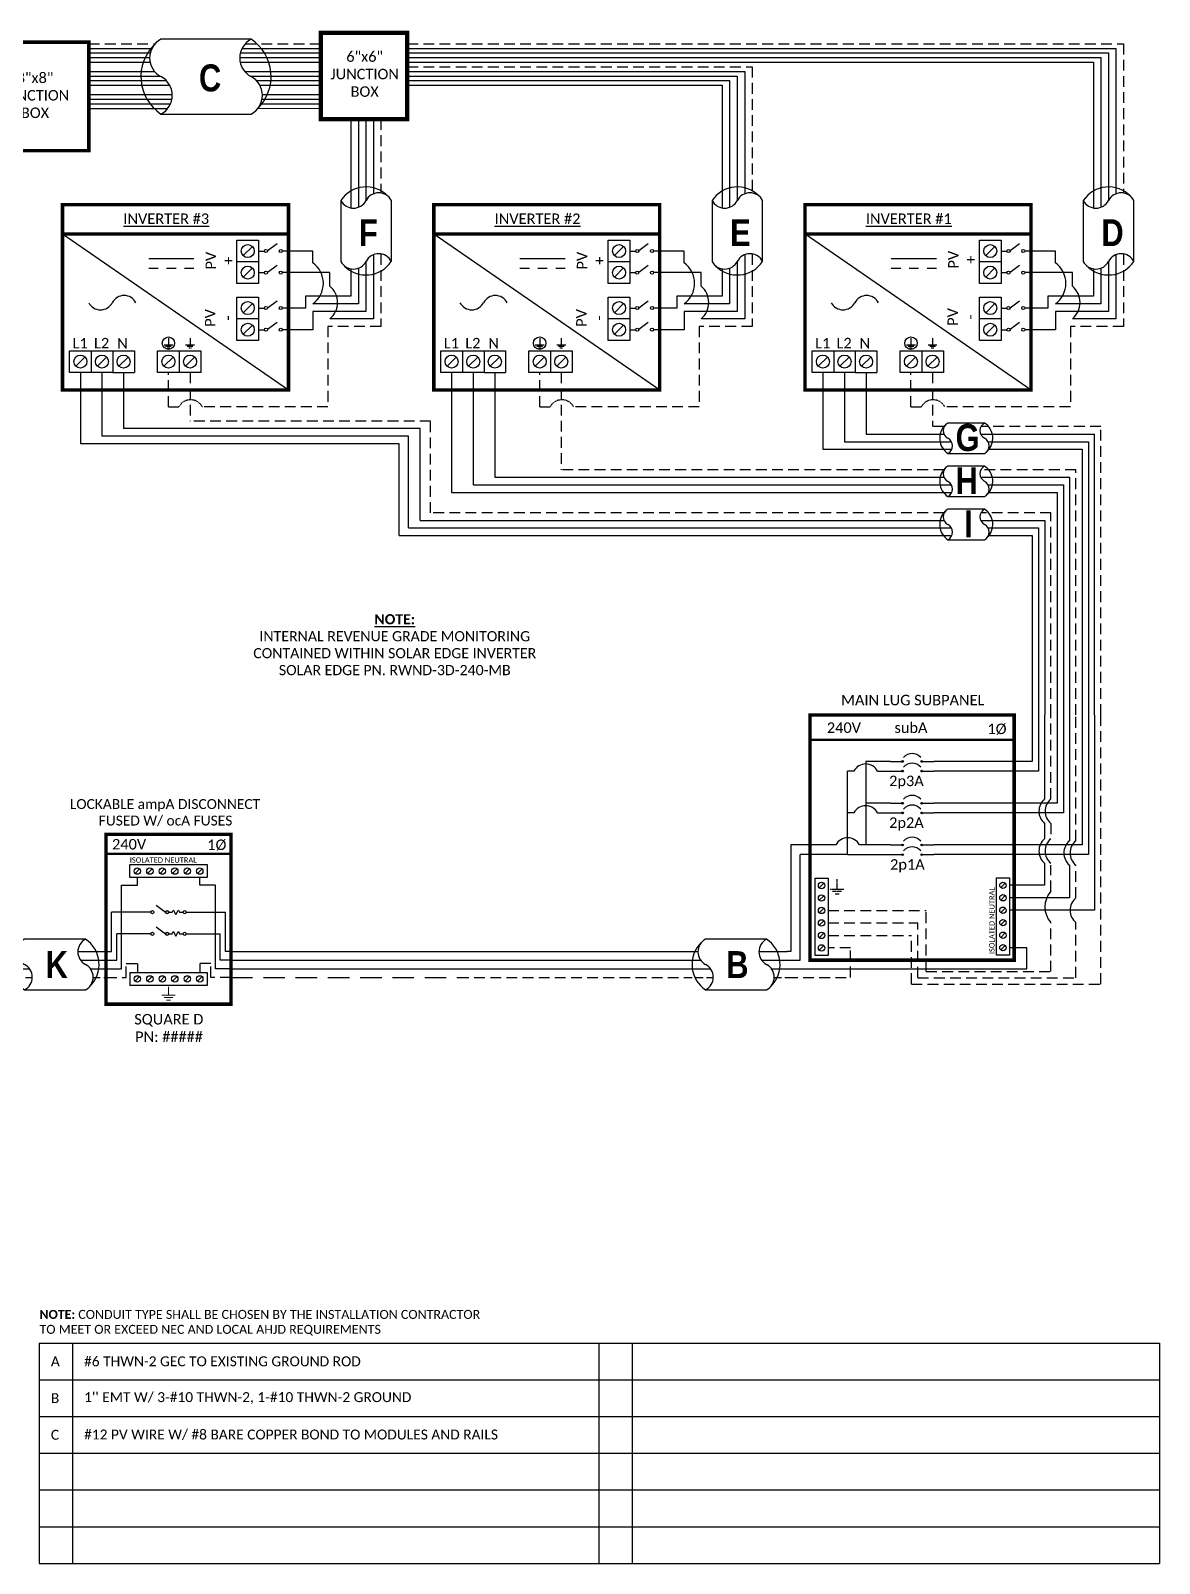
# Model space of a CAD drawing. Header units: feet. Extents: x 8170 to 8800, y 16029 to 16588.
# Drawn here: x 8406 to 8800, y 16029 to 16563 of the extents above; entities that cross this region are included whole.
import ezdxf

# ---------------------------------------------------------------- set-up
doc = ezdxf.new("R2010")
doc.units = ezdxf.units.FT
doc.header["$MEASUREMENT"] = 0
doc.linetypes.add('DASHED', pattern=[0.75, 0.5, -0.25])
doc.linetypes.add('HIDDEN', pattern=[0.375, 0.25, -0.125])
for name, color, linetype in [('ONE LINE BLOCKS', 7, 'Continuous'), ('TABLES', 7, 'Continuous'), ('TEXT', 7, 'Continuous'), ('Z - TITLEBLOCK TXT', 7, 'Continuous')]:
    doc.layers.add(name, color=color, linetype=linetype)
doc.styles.add('ONE LINE TXT', font='techb___.ttf')
doc.styles.get("Standard").update_dxf_attribs({"font": 'calibri.ttf'})

# ---------------------------------------------------------------- blocks, each defined once
blk = doc.blocks.new('3inverterSub')
at = {"layer": 'ONE LINE BLOCKS', "linetype": 'Continuous'}
h = blk.add_hatch(color=1, dxfattribs=at)
h.dxf.hatch_style = 1
edge = h.paths.add_edge_path()
edge.add_arc((40.28, 75.29), 0.291, 0, 360)
h = blk.add_hatch(color=1, dxfattribs=at)
h.dxf.hatch_style = 1
edge = h.paths.add_edge_path()
edge.add_arc((46.96, 75.29), 0.291, 0, 360)
h = blk.add_hatch(color=1, dxfattribs=at)
h.dxf.hatch_style = 1
edge = h.paths.add_edge_path()
edge.add_arc((40.28, 71.91), 0.291, 0, 360)
h = blk.add_hatch(color=1, dxfattribs=at)
h.dxf.hatch_style = 1
edge = h.paths.add_edge_path()
edge.add_arc((46.96, 71.91), 0.291, 0, 360)
h = blk.add_hatch(color=1, dxfattribs=at)
h.dxf.hatch_style = 1
edge = h.paths.add_edge_path()
edge.add_arc((40.28, 60.73), 0.291, 0, 360)
h = blk.add_hatch(color=1, dxfattribs=at)
h.dxf.hatch_style = 1
edge = h.paths.add_edge_path()
edge.add_arc((46.96, 60.73), 0.291, 0, 360)
h = blk.add_hatch(color=1, dxfattribs=at)
h.dxf.hatch_style = 1
edge = h.paths.add_edge_path()
edge.add_arc((40.28, 57.35), 0.291, 0, 360)
h = blk.add_hatch(color=1, dxfattribs=at)
h.dxf.hatch_style = 1
edge = h.paths.add_edge_path()
edge.add_arc((46.96, 57.35), 0.291, 0, 360)
h = blk.add_hatch(color=1, dxfattribs=at)
h.dxf.hatch_style = 1
edge = h.paths.add_edge_path()
edge.add_arc((40.28, 46.17), 0.291, 0, 360)
h = blk.add_hatch(color=1, dxfattribs=at)
h.dxf.hatch_style = 1
edge = h.paths.add_edge_path()
edge.add_arc((40.28, 42.79), 0.291, 0, 360)
h = blk.add_hatch(color=1, dxfattribs=at)
h.dxf.hatch_style = 1
edge = h.paths.add_edge_path()
edge.add_arc((46.96, 46.17), 0.291, 0, 360)
h = blk.add_hatch(color=1, dxfattribs=at)
h.dxf.hatch_style = 1
edge = h.paths.add_edge_path()
edge.add_arc((46.96, 42.79), 0.291, 0, 360)
at = {"color": 7, "linetype": 'Continuous'}
for p, q in [((85.47, 91.47), (85.47, 75.29)), ((94.17, 91.47), (94.17, 60.73)), ((102.87, 91.47), (102.87, 46.17)), ((36.09, 75.29), (27.43, 75.29)), ((27.43, 75.29), (27.43, 60.73)), ((85.47, 75.29), (51.15, 75.29)), ((36.09, 60.73), (27.43, 60.73)), ((27.43, 60.73), (27.43, 46.17)), ((94.17, 60.73), (51.15, 60.73)), ((17.02, 46.17), (1.34, 46.17)), ((1.34, 46.17), (1.34, 9)), ((36.09, 46.17), (25.26, 46.17)), ((102.87, 46.17), (51.15, 46.17)), ((1.34, 9), (0, 9))]:
    blk.add_line(p, q, dxfattribs=at)
at = {"color": 10, "linetype": 'Continuous'}
for p, q in [((87.65, 91.47), (87.65, 71.91)), ((96.35, 91.47), (96.35, 57.35)), ((105.05, 91.47), (105.05, 42.79)), ((21.14, 57.35), (21.14, 71.91)), ((23.31, 71.91), (21.14, 71.91)), ((31.55, 71.91), (36.09, 71.91)), ((87.65, 71.91), (51.15, 71.91)), ((21.14, 42.79), (21.14, 57.35)), ((23.31, 57.35), (21.14, 57.35)), ((31.55, 57.35), (36.09, 57.35)), ((96.35, 57.35), (51.15, 57.35)), ((21.14, 42.79), (4.63, 42.79)), ((4.63, 6), (4.63, 42.79)), ((21.14, 42.79), (36.09, 42.79)), ((105.05, 42.79), (51.15, 42.79)), ((0, 6), (4.63, 6))]:
    blk.add_line(p, q, dxfattribs=at)
at = {"color": 253, "linetype": 'Continuous'}
for p, q in [((89.82, 91.47), (89.82, 62.22)), ((98.52, 91.47), (98.52, 47.66)), ((107.23, 91.47), (107.23, 23.41)), ((89.82, 53.66), (89.82, 48.33)), ((89.82, 39.78), (89.82, 32.11)), ((98.52, 39.1), (98.52, 27.76)), ((89.82, 32.11), (77.54, 32.11)), ((98.52, 27.76), (77.54, 27.76)), ((107.23, 23.41), (77.54, 23.41)), ((83.55, 10.36), (77.54, 10.36)), ((83.55, 3), (83.55, 10.36)), ((0, 3), (83.55, 3))]:
    blk.add_line(p, q, dxfattribs=at)
at = {"color": 10, "linetype": 'Continuous'}
for centre in [(27.43, 69.75), (27.43, 55.19)]:
    blk.add_arc(centre, 4.65, 27.6639, 152.3361, dxfattribs=at)
at = {"color": 253, "linetype": 'Continuous'}
for centre in [(93.4, 57.94), (93.4, 44.05), (102.1, 43.38)]:
    blk.add_arc(centre, 5.58, 129.9215, 230.0785, dxfattribs=at)
at = {"color": 7, "linetype": 'Continuous'}
blk.add_arc((21.14, 44.01), 4.65, 27.6639, 152.3361, dxfattribs=at)
at = {"layer": 'ONE LINE BLOCKS', "lineweight": 50}
blk.add_line((8.04, 82.77), (79.2, 82.77), dxfattribs=at)
at = {"layer": 'ONE LINE BLOCKS', "lineweight": 50, "const_width": 1.19}
blk.add_lwpolyline([(8.04, 6.01), (8.04, 91.47), (79.2, 91.47), (79.2, 6.01)], close=True, dxfattribs=at)
at = {"layer": 'TEXT', "color": 92, "linetype": 'HIDDEN', "ltscale": 15}
for p, q in [((92, 62.22), (92, 91.47)), ((100.7, 47.66), (100.7, 91.47)), ((109.4, -2.31), (109.4, 91.47)), ((92, 53.66), (92, 48.33)), ((92, 30.01), (92, 39.1)), ((100.7, 27.68), (100.7, 39.1)), ((14.31, 23.34), (48.52, 23.34)), ((48.52, 2.06), (48.52, 23.34)), ((14.31, 18.99), (45.6, 18.99)), ((45.6, -0.12), (45.6, 18.99)), ((92, 2.06), (92, 19.13)), ((100.7, -0.12), (100.7, 19.13)), ((14.31, 14.64), (43.39, 14.64)), ((43.39, -2.31), (43.39, 14.64)), ((22.14, 10.28), (14.31, 10.28)), ((22.14, 0), (22.14, 10.28)), ((0, 0), (22.14, 0)), ((48.52, 2.06), (92, 2.06)), ((43.39, -2.31), (109.4, -2.31)), ((45.6, -0.12), (100.7, -0.12))]:
    blk.add_line(p, q, dxfattribs=at)
at = {"layer": 'TEXT', "color": 92, "linetype": 'HIDDEN', "flags": 128}
for points in [[(17.42, 34.26), (17.42, 30.76)], [(15.08, 30.76), (19.76, 30.76)], [(18.95, 29.89), (15.89, 29.89)], [(18.13, 29.02), (16.7, 29.02)]]:
    blk.add_lwpolyline(points, dxfattribs=at)
at = {"layer": 'TEXT', "color": 92, "linetype": 'Continuous', "ltscale": 4}
for centre, radius, start, end in [((95.47, 57.94), 5.51, 129.059, 230.941), ((95.47, 44.05), 5.51, 129.059, 230.941), ((104.17, 43.38), 5.51, 129.059, 230.941), ((97.91, 24.57), 8.03, 137.3778, 222.6222), ((104.17, 23.41), 5.51, 129.059, 230.941)]:
    blk.add_arc(centre, radius, start, end, dxfattribs=at)
at = {"layer": 'Z - TITLEBLOCK TXT', "color": 1, "linetype": 'Continuous'}
for p, q in [((9.77, 7.69), (9.77, 34.63)), ((9.77, 34.63), (14.31, 34.63)), ((14.31, 34.63), (14.31, 7.69)), ((73, 7.76), (73, 34.71)), ((73, 34.71), (77.54, 34.71)), ((77.54, 34.71), (77.54, 7.76)), ((14.31, 7.69), (9.77, 7.69)), ((77.54, 7.76), (73, 7.76))]:
    blk.add_line(p, q, dxfattribs=at)
at = {"layer": 'Z - TITLEBLOCK TXT', "color": 4, "linetype": 'Continuous'}
for p, q in [((12.83, 32.82), (11.25, 31.25)), ((76.06, 32.9), (74.49, 31.32)), ((12.83, 28.47), (11.25, 26.9)), ((76.06, 28.54), (74.49, 26.97)), ((12.83, 24.12), (11.25, 22.55)), ((76.06, 24.19), (74.49, 22.62)), ((12.83, 19.77), (11.25, 18.2)), ((76.06, 19.84), (74.49, 18.27)), ((12.83, 15.42), (11.25, 13.85)), ((12.83, 11.07), (11.25, 9.5)), ((76.06, 15.49), (74.49, 13.92)), ((76.06, 11.14), (74.49, 9.57))]:
    blk.add_line(p, q, dxfattribs=at)
at = {"layer": 'Z - TITLEBLOCK TXT', "color": 1, "linetype": 'Continuous', "flags": 128}
for points in [[(36.09, 75.29), (40.28, 75.29)], [(36.09, 75.29), (40.28, 75.29)], [(46.96, 75.29), (51.15, 75.29)], [(36.09, 71.91), (40.28, 71.91)], [(36.09, 71.91), (40.28, 71.91)], [(46.96, 71.91), (51.15, 71.91)], [(36.09, 60.73), (40.28, 60.73)], [(36.09, 60.73), (40.28, 60.73)], [(46.96, 60.73), (51.15, 60.73)], [(36.09, 57.35), (40.28, 57.35)], [(36.09, 57.35), (40.28, 57.35)], [(46.96, 57.35), (51.15, 57.35)], [(36.09, 46.17), (40.28, 46.17)], [(36.09, 46.17), (40.28, 46.17)], [(36.09, 42.79), (40.28, 42.79)], [(36.09, 42.79), (40.28, 42.79)], [(46.96, 46.17), (51.15, 46.17)], [(46.96, 42.79), (51.15, 42.79)]]:
    blk.add_lwpolyline(points, dxfattribs=at)
at = {"layer": 'Z - TITLEBLOCK TXT', "color": 1, "linetype": 'Continuous'}
for centre in [(40.28, 75.29), (46.96, 75.29), (40.28, 71.91), (46.96, 71.91), (40.28, 60.73), (46.96, 60.73), (40.28, 57.35), (46.96, 57.35), (40.28, 46.17), (40.28, 42.79), (46.96, 46.17), (46.96, 42.79)]:
    blk.add_circle(centre, 0.291, dxfattribs=at)
at = {"layer": 'Z - TITLEBLOCK TXT', "color": 4, "linetype": 'Continuous'}
for centre in [(12.04, 32.04), (75.27, 32.11), (12.04, 27.69), (75.27, 27.76), (12.04, 23.34), (75.27, 23.41), (12.04, 18.99), (75.27, 19.06), (12.04, 14.64), (12.04, 10.28), (75.27, 14.71), (75.27, 10.36)]:
    blk.add_circle(centre, 1.11, dxfattribs=at)
at = {"layer": 'Z - TITLEBLOCK TXT', "color": 1, "linetype": 'Continuous'}
for centre in [(43.62, 74.09), (43.62, 70.71), (43.62, 59.53), (43.62, 56.15), (43.62, 44.97), (43.62, 41.59)]:
    blk.add_arc(centre, 3.93, 40.3392, 139.6608, dxfattribs=at)
at = {"layer": 'TABLES', "color": 1, "linetype": 'Continuous'}
for s, p in [('2p3A', (35.59, 66.67)), ('2p2A', (35.59, 52.11)), ('2p1A', (35.93, 37.55))]:
    blk.add_text(s, height=3.658, dxfattribs=at).set_placement(p)
at = {"layer": 'TABLES', "color": 4, "linetype": 'Continuous'}
blk.add_text('ISOLATED NEUTRAL', height=1.8743, rotation=90, dxfattribs=at).set_placement((72.35, 8.12))
at = {"layer": 'TEXT', "color": 1, "attachment_point": 5}
for s, width, gutter_width, insert, char_height in [('MAIN LUG SUBPANEL ', 62.3984, 7.17, (43.82, 96.65), 3.6576), ('240V', 0.1481, 0.75, (19.83, 87.03), 3.658), ('subA', 0.1481, 0.75, (43.21, 87.03), 3.658), ('1Ø', 0.1481, 0.75, (73.19, 86.51), 3.658)]:
    blk.add_mtext_dynamic_manual_height_columns(s, width=width, gutter_width=gutter_width, heights=[0], dxfattribs=dict(at, insert=insert, char_height=char_height))
blk = doc.blocks.new('*U22')
at = {"color": 7, "linetype": 'Continuous'}
for p, q in [((-7.14, 13.31), (-28.39, 13.31)), ((-28.39, -4.31), (-7.14, -4.31))]:
    blk.add_line(p, q, dxfattribs=at)
at = {"color": 7}
for p, q in [((-35.53, 9), (-31.05, 9)), ((-9.81, 9), (0, 9))]:
    blk.add_line(p, q, dxfattribs=at)
at = {"color": 10}
for p, q in [((-35.53, 6), (-30.11, 6)), ((-8.87, 6), (0, 6))]:
    blk.add_line(p, q, dxfattribs=at)
at = {"color": 253}
for p, q in [((-35.53, 3), (-26.66, 3)), ((-5.41, 3), (0, 3))]:
    blk.add_line(p, q, dxfattribs=at)
at = {"color": 92, "linetype": 'HIDDEN', "ltscale": 10}
for p, q in [((-4.48, 0), (0, 0)), ((-35.53, 0), (-25.72, 0))]:
    blk.add_line(p, q, dxfattribs=at)
at = {"color": 7, "linetype": 'Continuous'}
for centre, start, end in [((-22.54, 4.5), 133.9732, 236.4265), ((-12.99, 4.5), 313.9732, 56.4265)]:
    blk.add_arc(centre, 10.58, start, end, dxfattribs=at)
at = {"linetype": 'Continuous'}
for centre, start, end in [((-26.08, 8.91), 117.6639, 242.3361), ((-4.83, 8.91), 117.6639, 242.3361), ((-30.7, 0.09), 297.6639, 62.3361), ((-9.45, 0.09), 297.6639, 62.3361)]:
    blk.add_arc(centre, 4.98, start, end, dxfattribs=at)
blk = doc.blocks.new('*U24')
at = {"color": 7}
blk.add_line((-79.14, 9), (0, 9), dxfattribs=at)
at = {"color": 10}
blk.add_line((-79.14, 6), (0, 6), dxfattribs=at)
at = {"color": 253}
blk.add_line((-79.14, 3), (0, 3), dxfattribs=at)
at = {"color": 92, "linetype": 'HIDDEN', "ltscale": 15}
blk.add_line((-79.14, 0), (0, 0), dxfattribs=at)
blk = doc.blocks.new('*U25')
at = {"color": 7, "linetype": 'Continuous'}
for p, q in [((-7.14, 13.31), (-28.39, 13.31)), ((-28.39, -4.31), (-7.14, -4.31))]:
    blk.add_line(p, q, dxfattribs=at)
at = {"color": 7}
for p, q in [((-35.53, 9), (-31.05, 9)), ((-9.81, 9), (0, 9))]:
    blk.add_line(p, q, dxfattribs=at)
at = {"color": 10}
for p, q in [((-35.53, 6), (-30.11, 6)), ((-8.87, 6), (0, 6))]:
    blk.add_line(p, q, dxfattribs=at)
at = {"color": 253}
for p, q in [((-35.53, 3), (-26.66, 3)), ((-5.41, 3), (0, 3))]:
    blk.add_line(p, q, dxfattribs=at)
at = {"color": 92, "linetype": 'HIDDEN', "ltscale": 10}
for p, q in [((-4.48, 0), (0, 0)), ((-35.53, 0), (-25.72, 0))]:
    blk.add_line(p, q, dxfattribs=at)
at = {"color": 7, "linetype": 'Continuous'}
for centre, start, end in [((-22.54, 4.5), 133.9732, 236.4265), ((-12.99, 4.5), 313.9732, 56.4265)]:
    blk.add_arc(centre, 10.58, start, end, dxfattribs=at)
at = {"linetype": 'Continuous'}
for centre, start, end in [((-26.08, 8.91), 117.6639, 242.3361), ((-4.83, 8.91), 117.6639, 242.3361), ((-30.7, 0.09), 297.6639, 62.3361), ((-9.45, 0.09), 297.6639, 62.3361)]:
    blk.add_arc(centre, 4.98, start, end, dxfattribs=at)
blk = doc.blocks.new('*U26')
at = {"lineweight": 50}
blk.add_line((-43.61, 43.06), (0, 43.06), dxfattribs=at)
at = {"color": 1, "linetype": 'Continuous'}
for p, q in [((-35.27, 34.78), (-35.27, 39.32)), ((-35.27, 39.32), (-8.32, 39.32)), ((-8.32, 39.32), (-8.32, 34.78)), ((-8.32, 34.78), (-35.27, 34.78)), ((-26.07, 25.18), (-22.81, 22.74)), ((-21.73, 22.73), (-20.49, 22.73)), ((-17.94, 22.73), (-16.7, 22.73)), ((-26.07, 17.65), (-22.81, 15.2)), ((-21.73, 15.2), (-20.49, 15.2)), ((-17.94, 15.2), (-16.7, 15.2)), ((-35.27, 1.76), (-8.32, 1.76)), ((-35.27, 1.76), (-35.27, -2.78)), ((-8.32, 1.76), (-8.32, -2.78)), ((-8.32, -2.78), (-35.27, -2.78))]:
    blk.add_line(p, q, dxfattribs=at)
at = {"color": 4, "linetype": 'Continuous'}
for p, q in [((-31.89, 37.83), (-33.46, 36.26)), ((-27.53, 37.83), (-29.11, 36.26)), ((-23.18, 37.83), (-24.76, 36.26)), ((-18.83, 37.83), (-20.41, 36.26)), ((-14.48, 37.83), (-16.06, 36.26)), ((-10.13, 37.83), (-11.7, 36.26)), ((-31.89, 0.28), (-33.46, -1.3)), ((-27.53, 0.28), (-29.11, -1.3)), ((-23.18, 0.28), (-24.76, -1.3)), ((-18.83, 0.28), (-20.41, -1.3)), ((-14.48, 0.28), (-16.06, -1.3)), ((-10.13, 0.28), (-11.7, -1.3))]:
    blk.add_line(p, q, dxfattribs=at)
at = {"color": 253, "linetype": 'Continuous'}
for p, q in [((-38.16, 3), (-38.16, 32.17)), ((-38.16, 32.17), (-32.67, 32.17)), ((-32.67, 32.17), (-32.67, 34.78)), ((-10.92, 32.17), (-10.92, 34.78)), ((-5.43, 32.17), (-10.92, 32.17)), ((-5.43, 3), (-5.43, 32.17)), ((-43.61, 3), (-38.16, 3)), ((0, 3), (-5.43, 3))]:
    blk.add_line(p, q, dxfattribs=at)
at = {"color": 7, "linetype": 'Continuous'}
for p, q in [((-27.97, 22.73), (-41.66, 22.73)), ((-41.66, 9), (-41.66, 22.73)), ((-15.62, 22.73), (-1.93, 22.73)), ((-1.93, 9), (-1.93, 22.73))]:
    blk.add_line(p, q, dxfattribs=at)
at = {"color": 10, "linetype": 'Continuous'}
for p, q in [((-27.97, 15.2), (-39.8, 15.2)), ((-39.8, 6), (-39.8, 15.2)), ((-15.62, 15.2), (-3.79, 15.19)), ((-3.79, 6), (-3.79, 15.2)), ((-43.61, 6), (-39.8, 6)), ((0, 6), (-3.79, 6))]:
    blk.add_line(p, q, dxfattribs=at)
at = {"color": 7}
for p, q in [((-43.61, 9), (-41.66, 9)), ((0, 9), (-1.93, 9))]:
    blk.add_line(p, q, dxfattribs=at)
at = {"color": 92, "linetype": 'HIDDEN', "ltscale": 15}
for p, q in [((-43.61, 0), (-36.58, 0)), ((-36.58, 0), (-36.58, 4.9)), ((-36.58, 4.9), (-32.67, 4.9)), ((-32.67, 4.9), (-32.67, 1.76)), ((-7.01, 4.9), (-10.92, 4.9)), ((-10.92, 4.9), (-10.92, 1.76)), ((-7.01, 0), (-7.01, 4.9)), ((0, 0), (-7.01, 0))]:
    blk.add_line(p, q, dxfattribs=at)
at = {"lineweight": 50, "const_width": 1.19}
blk.add_lwpolyline([(-43.61, -9.34), (-43.61, 49.84), (0, 49.84), (0, -9.34)], close=True, dxfattribs=at)
at = {"color": 92, "linetype": 'Continuous', "lineweight": 5, "ltscale": 0.05, "flags": 128}
for points in [[(-21.8, -3.32), (-21.8, -6.17)], [(-24.14, -6.17), (-19.45, -6.17)], [(-20.27, -7.03), (-23.32, -7.03)], [(-21.08, -7.9), (-22.51, -7.9)]]:
    blk.add_lwpolyline(points, dxfattribs=at)
at = {"color": 4, "linetype": 'Continuous'}
for centre in [(-32.67, 37.05), (-28.32, 37.05), (-23.97, 37.05), (-19.62, 37.05), (-15.27, 37.05), (-10.92, 37.05), (-32.67, -0.51), (-28.32, -0.51), (-23.97, -0.51), (-19.62, -0.51), (-15.27, -0.51), (-10.92, -0.51)]:
    blk.add_circle(centre, 1.11, dxfattribs=at)
at = {"color": 1, "linetype": 'Continuous'}
for centre in [(-27.43, 22.73), (-22.27, 22.73), (-16.16, 22.73), (-27.43, 15.2), (-22.27, 15.2), (-16.16, 15.19)]:
    blk.add_circle(centre, 0.541, dxfattribs=at)
for points in [[(-20.49, 22.73), (-20.12, 23.49), (-19.22, 21.97), (-18.39, 23.49), (-17.94, 22.73)], [(-20.49, 15.2), (-20.12, 15.96), (-19.22, 14.43), (-18.39, 15.96), (-17.94, 15.2)]]:
    blk.add_spline(points, degree=3, dxfattribs=at)
at = {"color": 7}
blk.add_blockref('*U25', (-43.61, 0), dxfattribs=at)
at = {"color": 4, "linetype": 'Continuous'}
blk.add_text('ISOLATED NEUTRAL', height=1.8743, dxfattribs=at).set_placement((-35.32, 39.97))
at = {"color": 1}
for s, width, gutter_width, heights, insert, char_height, attachment_point in [('\\A1;\\pi2.6661;LOCKABLE ampA DISCONNECT \\P\\pi12.722;FUSED W/ ocA FUSES', 71.8931, 92.23, [18.56], (-58.88, 62.16), 3.4544, 1), ('240V', 0.1481, 0.75, [0], (-35.55, 46.4), 3.658, 5), ('1Ø', 0.1481, 0.75, [0], (-4.98, 46.1), 3.658, 5), ('\\A1;\\pi5.5987,t23.887;SQUARE D\\P\\pi5.8899,t24.178;PN: #####', 35.0816, 28.88, [13.54], (-39.35, -12.75), 3.6576, 1)]:
    blk.add_mtext_dynamic_manual_height_columns(s, width=width, gutter_width=gutter_width, heights=heights, dxfattribs=dict(at, insert=insert, char_height=char_height, attachment_point=attachment_point))
blk = doc.blocks.new('*U30')
at = {"color": 7}
blk.add_line((-79.14, 9), (0, 9), dxfattribs=at)
at = {"color": 10}
blk.add_line((-79.14, 6), (0, 6), dxfattribs=at)
at = {"color": 253}
blk.add_line((-79.14, 3), (0, 3), dxfattribs=at)
at = {"color": 92, "linetype": 'DASHED', "ltscale": 15}
blk.add_line((-79.14, 0), (0, 0), dxfattribs=at)
at = {"color": 1, "insert": (-22.08, 115.96), "char_height": 3.5433, "attachment_point": 5}
blk.add_mtext_dynamic_manual_height_columns('{\\fCalibri|b1|i0|c0|p34;\\LNOTE:\\P}INTERNAL REVENUE GRADE MONITORING\\PCONTAINED WITHIN SOLAR EDGE INVERTER\\PSOLAR EDGE PN. RWND-3D-240-MB', width=99.534, gutter_width=7.17, heights=[0], dxfattribs=at)
blk = doc.blocks.new('*T23')
at = {"linetype": 'ByBlock', "lineweight": -2, "transparency": 16777216}
for p, q in [((0, 0), (390.51, 0)), ((0, 0), (0, -76.8)), ((11.58, 0), (11.58, -76.8)), ((195.1, 0), (195.1, -76.8)), ((206.68, 0), (206.68, -76.8)), ((390.51, 0), (390.51, -76.8)), ((0, -12.8), (390.51, -12.8)), ((0, -25.61), (390.51, -25.61)), ((0, -38.41), (390.51, -38.41)), ((0, -51.22), (390.51, -51.22)), ((0, -64.02), (390.51, -64.02)), ((0, -76.8), (390.51, -76.8))]:
    blk.add_line(p, q, dxfattribs=at)
at = {"color": 0, "linetype": 'Continuous', "transparency": 16777216, "char_height": 3.4544, "attachment_point": 4}
for s, insert, width in [('{\\fCalibri|b0|i0|c0;A', (4.06, -6.4), 3.4544), ('{\\fCalibri|b0|i0|c0;#6 THWN-2 GEC TO EXISTING GROUND ROD', (15.65, -6.4), 175.3856), ('{\\fCalibri|b0|i0|c0;', (199.16, -6.4), 3.4544), ('{\\fCalibri|b0|i0|c0;', (210.74, -6.4), 175.7027), ('{\\fCalibri|b0|i0|c0;B', (4.06, -19.21), 3.4544), ("{\\fCalibri|b0|i0|c0;1'' EMT W/ 3-#10 THWN-2, 1-#10 THWN-2 GROUND", (15.65, -19.21), 175.3856), ('{\\fCalibri|b0|i0|c0;', (199.16, -19.21), 3.4544), ('{\\fCalibri|b0|i0|c0;', (210.74, -19.21), 175.7027), ('{\\fCalibri|b0|i0|c0;C', (4.06, -32.01), 3.4544), ('{\\fCalibri|b0|i0|c0;#12 PV WIRE W/ #8 BARE COPPER BOND TO MODULES AND RAILS', (15.65, -32.01), 175.3856), ('{\\fCalibri|b0|i0|c0;', (199.16, -32.01), 3.4544), ('{\\fCalibri|b0|i0|c0;', (210.74, -32.01), 175.7027), ('{\\fCalibri|b0|i0|c0;', (4.06, -44.82), 3.4544), ('{\\fCalibri|b0|i0|c0;', (15.65, -44.82), 175.3856), ('{\\fCalibri|b0|i0|c0;', (199.16, -44.82), 3.4544), ('{\\fCalibri|b0|i0|c0;', (210.74, -44.82), 175.7027), ('{\\fCalibri|b0|i0|c0;', (4.06, -57.62), 3.4544), ('{\\fCalibri|b0|i0|c0;', (15.65, -57.62), 175.3856), ('{\\fCalibri|b0|i0|c0;', (199.16, -57.62), 3.4544), ('{\\fCalibri|b0|i0|c0;', (210.74, -57.62), 175.7027), ('{\\fCalibri|b0|i0|c0;', (4.06, -70.41), 3.4544), ('{\\fCalibri|b0|i0|c0;', (15.65, -70.41), 175.3856), ('{\\fCalibri|b0|i0|c0;', (199.16, -70.41), 3.4544), ('{\\fCalibri|b0|i0|c0;', (210.74, -70.41), 175.7027)]:
    blk.add_mtext(s, dxfattribs=dict(at, insert=insert, width=width))
blk = doc.blocks.new('8x8box')
at = {"lineweight": 50, "const_width": 1.19}
blk.add_lwpolyline([(37.78, 0), (0, 0), (0, 37.78), (37.78, 37.78)], close=True, dxfattribs=at)
at = {"color": 1, "insert": (19.03, 19.26), "char_height": 3.6576, "attachment_point": 5}
blk.add_mtext_dynamic_manual_height_columns('8"x8"  JUNCTION BOX ', width=0.4767, gutter_width=7.17, heights=[0], dxfattribs=at)
blk = doc.blocks.new('6x6box')
at = {"lineweight": 50, "const_width": 1.53}
blk.add_lwpolyline([(30.1, 0), (0, 0), (0, 30.1), (30.1, 30.1)], close=True, dxfattribs=at)
at = {"color": 1, "insert": (15.24, 15.71), "char_height": 3.6576, "width": 0.4767, "attachment_point": 5}
blk.add_mtext('6"x6"  JUNCTION BOX  ', dxfattribs=at)

msp = doc.modelspace()

# ---------------------------------------------------------------- linework, layer by layer
at = {"color": 92, "linetype": 'HIDDEN', "ltscale": 15}
for p, q in [((8426.56, 16558.69), (8449.68, 16558.69)), ((8481.1, 16558.69), (8507.49, 16558.69)), ((8537.59, 16558.69), (8787.27, 16558.69)), ((8787.27, 16558.69), (8787.27, 16506.66)), ((8537.59, 16550.65), (8657.83, 16550.65)), ((8657.83, 16550.65), (8657.83, 16506.66)), ((8528.4, 16532.39), (8528.4, 16506.66)), ((8528.4, 16485.41), (8528.4, 16460.17)), ((8657.83, 16485.41), (8657.83, 16460.17)), ((8787.27, 16485.41), (8787.27, 16460.17)), ((8528.4, 16460.17), (8509.9, 16460.17)), ((8509.9, 16460.17), (8509.9, 16432.08)), ((8657.83, 16460.17), (8639.33, 16460.17)), ((8639.33, 16460.17), (8639.33, 16432.08)), ((8787.27, 16460.17), (8768.76, 16460.17)), ((8768.76, 16460.17), (8768.76, 16432.08)), ((8454.32, 16432.08), (8454.32, 16444.12)), ((8461.85, 16444.12), (8461.85, 16427.15)), ((8583.75, 16432.08), (8583.75, 16444.12)), ((8591.28, 16444.12), (8591.28, 16410.19)), ((8713.18, 16432.08), (8713.18, 16444.12)), ((8720.72, 16444.12), (8720.72, 16425.21)), ((8454.32, 16432.08), (8457.92, 16432.08)), ((8509.9, 16432.08), (8466.16, 16432.08)), ((8583.75, 16432.08), (8587.35, 16432.08)), ((8639.33, 16432.08), (8595.59, 16432.08)), ((8713.18, 16432.08), (8716.78, 16432.08)), ((8768.76, 16432.08), (8725.02, 16432.08)), ((8545.73, 16427.15), (8461.85, 16427.15)), ((8545.73, 16395.16), (8545.73, 16427.15)), ((8724.77, 16425.21), (8720.72, 16425.21)), ((8779.37, 16425.21), (8737.58, 16425.21)), ((8779.37, 16324.71), (8779.37, 16425.21)), ((8724.77, 16410.19), (8591.28, 16410.19)), ((8770.67, 16410.19), (8737.58, 16410.19)), ((8770.67, 16324.71), (8770.67, 16410.19)), ((8724.77, 16395.16), (8545.73, 16395.16)), ((8761.97, 16395.16), (8737.58, 16395.16)), ((8761.97, 16324.71), (8761.97, 16395.16))]:
    msp.add_line(p, q, dxfattribs=at)
at = {"color": 7, "linetype": 'Continuous'}
for p, q in [((8483.13, 16560.26), (8451.71, 16560.26)), ((8426.56, 16555.48), (8447.98, 16555.48)), ((8426.56, 16552.26), (8447.92, 16552.26)), ((8479.34, 16552.26), (8507.49, 16552.26)), ((8479.39, 16555.48), (8507.49, 16555.48)), ((8537.59, 16555.48), (8782.02, 16555.48)), ((8537.59, 16552.26), (8776.78, 16552.26)), ((8776.78, 16552.26), (8776.78, 16501.47)), ((8782.02, 16555.48), (8782.02, 16503.95)), ((8426.56, 16547.44), (8451.34, 16547.44)), ((8482.75, 16547.44), (8507.49, 16547.44)), ((8537.59, 16547.44), (8652.59, 16547.44)), ((8652.59, 16547.44), (8652.59, 16503.95)), ((8426.56, 16544.22), (8454.76, 16544.22)), ((8486.18, 16544.22), (8507.49, 16544.22)), ((8537.59, 16544.22), (8647.35, 16544.22)), ((8647.35, 16544.22), (8647.35, 16501.47)), ((8426.56, 16539.39), (8455.54, 16539.39)), ((8426.56, 16536.17), (8454.09, 16536.17)), ((8485.5, 16536.17), (8507.49, 16536.18)), ((8486.95, 16539.39), (8507.49, 16539.39)), ((8451.71, 16534.19), (8483.13, 16534.19)), ((8517.92, 16532.39), (8517.92, 16501.47)), ((8523.16, 16532.39), (8523.16, 16503.95)), ((8514.4, 16504.05), (8514.4, 16482.81)), ((8532.03, 16482.81), (8532.03, 16504.05)), ((8643.83, 16504.05), (8643.83, 16482.81)), ((8661.46, 16482.81), (8661.46, 16504.05)), ((8773.26, 16504.05), (8773.26, 16482.81)), ((8790.89, 16482.81), (8790.89, 16504.05)), ((8496.17, 16437.95), (8417.39, 16492.33)), ((8625.6, 16437.95), (8546.83, 16492.33)), ((8755.03, 16437.95), (8676.26, 16492.33)), ((8463.22, 16483.72), (8447.45, 16483.72)), ((8523.16, 16482.71), (8523.16, 16465.41)), ((8592.65, 16483.72), (8576.88, 16483.72)), ((8652.59, 16482.71), (8652.59, 16465.41)), ((8722.08, 16483.72), (8706.31, 16483.72)), ((8782.02, 16482.71), (8782.02, 16465.41)), ((8450.75, 16480.31), (8447.45, 16480.31)), ((8456.98, 16480.31), (8453.69, 16480.31)), ((8463.22, 16480.31), (8459.92, 16480.31)), ((8517.92, 16480.23), (8517.92, 16470.65)), ((8580.18, 16480.31), (8576.88, 16480.31)), ((8586.41, 16480.31), (8583.12, 16480.31)), ((8592.65, 16480.31), (8589.35, 16480.31)), ((8647.35, 16480.23), (8647.35, 16470.65)), ((8709.61, 16480.31), (8706.31, 16480.31)), ((8715.84, 16480.31), (8712.55, 16480.31)), ((8722.08, 16480.31), (8718.78, 16480.31)), ((8776.78, 16480.23), (8776.78, 16470.65)), ((8502.08, 16466.55), (8494.02, 16466.55)), ((8517.92, 16470.65), (8502.08, 16470.65)), ((8502.08, 16470.65), (8502.08, 16466.55)), ((8631.51, 16466.55), (8623.45, 16466.55)), ((8647.35, 16470.65), (8631.51, 16470.65)), ((8631.51, 16470.65), (8631.51, 16466.55)), ((8760.94, 16466.55), (8752.89, 16466.55)), ((8776.78, 16470.65), (8760.94, 16470.65)), ((8760.94, 16470.65), (8760.94, 16466.55)), ((8523.16, 16465.41), (8504.7, 16465.41)), ((8504.7, 16465.41), (8504.7, 16459.01)), ((8652.59, 16465.41), (8634.13, 16465.41)), ((8634.13, 16465.41), (8634.13, 16459.01)), ((8782.02, 16465.41), (8763.56, 16465.41)), ((8763.56, 16465.41), (8763.56, 16459.01)), ((8504.7, 16459.01), (8494.02, 16459.01)), ((8634.13, 16459.01), (8623.45, 16459.01)), ((8763.56, 16459.01), (8752.89, 16459.01)), ((8423.61, 16444.12), (8423.61, 16419.26)), ((8553.04, 16444.12), (8553.04, 16402.3)), ((8682.47, 16444.12), (8682.47, 16417.32)), ((8738.85, 16426.48), (8726.04, 16426.48)), ((8534.81, 16419.26), (8423.61, 16419.26)), ((8534.81, 16387.28), (8534.81, 16419.26)), ((8682.47, 16417.32), (8727.4, 16417.32)), ((8726.04, 16415.85), (8738.85, 16415.85)), ((8740.22, 16417.32), (8772.85, 16417.32)), ((8772.85, 16417.32), (8772.85, 16324.71)), ((8738.85, 16411.46), (8726.04, 16411.46)), ((8553.04, 16402.3), (8727.4, 16402.3)), ((8740.22, 16402.3), (8764.15, 16402.3)), ((8764.15, 16402.3), (8764.15, 16324.71)), ((8726.04, 16400.82), (8738.85, 16400.82)), ((8738.85, 16396.43), (8726.04, 16396.43)), ((8534.81, 16387.28), (8727.4, 16387.28)), ((8740.22, 16387.28), (8755.45, 16387.28)), ((8755.45, 16387.28), (8755.45, 16324.71)), ((8726.04, 16385.8), (8738.85, 16385.8))]:
    msp.add_line(p, q, dxfattribs=at)
at = {"color": 10, "linetype": 'Continuous'}
for p, q in [((8426.56, 16557.08), (8448.57, 16557.08)), ((8426.56, 16553.87), (8447.77, 16553.87)), ((8479.19, 16553.87), (8507.49, 16553.87)), ((8479.99, 16557.08), (8507.49, 16557.08)), ((8537.59, 16557.08), (8784.64, 16557.08)), ((8537.59, 16553.87), (8779.4, 16553.87)), ((8779.4, 16553.87), (8779.4, 16501.7)), ((8784.64, 16557.08), (8784.64, 16506.37)), ((8426.56, 16549.05), (8449.47, 16549.05)), ((8480.88, 16549.05), (8507.49, 16549.05)), ((8537.59, 16549.05), (8655.21, 16549.05)), ((8655.21, 16549.05), (8655.21, 16506.37)), ((8426.56, 16545.83), (8453.58, 16545.83)), ((8484.99, 16545.83), (8507.49, 16545.83)), ((8537.59, 16545.83), (8649.97, 16545.83)), ((8649.97, 16545.83), (8649.97, 16501.7)), ((8426.56, 16541), (8455.65, 16541)), ((8426.56, 16537.79), (8455.05, 16537.79)), ((8486.46, 16537.79), (8507.49, 16537.79)), ((8487.06, 16541), (8507.49, 16541)), ((8520.54, 16532.39), (8520.54, 16501.7)), ((8525.78, 16532.39), (8525.78, 16506.37)), ((8504.65, 16486.44), (8494.02, 16486.44)), ((8504.65, 16482.34), (8504.65, 16486.44)), ((8525.78, 16485.12), (8525.78, 16462.79)), ((8634.08, 16486.44), (8623.45, 16486.44)), ((8634.08, 16482.34), (8634.08, 16486.44)), ((8655.21, 16485.12), (8655.21, 16462.79)), ((8763.52, 16486.44), (8752.89, 16486.44)), ((8763.52, 16482.34), (8763.52, 16486.44)), ((8784.64, 16485.12), (8784.64, 16462.79)), ((8510.61, 16478.91), (8494.02, 16478.91)), ((8510.61, 16474.19), (8510.61, 16478.91)), ((8520.54, 16480.46), (8520.54, 16468.03)), ((8640.04, 16478.91), (8623.45, 16478.91)), ((8640.04, 16474.19), (8640.04, 16478.91)), ((8649.97, 16480.46), (8649.97, 16468.03)), ((8769.47, 16478.91), (8752.89, 16478.91)), ((8769.47, 16474.19), (8769.47, 16478.91)), ((8779.4, 16480.46), (8779.4, 16468.03)), ((8520.54, 16468.03), (8504.65, 16468.03)), ((8649.97, 16468.03), (8634.08, 16468.03)), ((8779.4, 16468.03), (8763.52, 16468.03)), ((8525.78, 16462.79), (8510.61, 16462.79)), ((8655.21, 16462.79), (8640.04, 16462.79)), ((8784.64, 16462.79), (8769.47, 16462.79)), ((8431.15, 16444.12), (8431.15, 16421.89)), ((8560.58, 16444.12), (8560.58, 16404.93)), ((8690.01, 16444.12), (8690.01, 16419.95)), ((8538.03, 16421.89), (8431.15, 16421.89)), ((8538.03, 16389.9), (8538.03, 16421.89)), ((8690.01, 16419.95), (8727.27, 16419.95)), ((8740.09, 16419.95), (8775.02, 16419.95)), ((8775.02, 16419.95), (8775.02, 16324.71)), ((8560.58, 16404.93), (8727.27, 16404.93)), ((8740.09, 16404.93), (8766.32, 16404.93)), ((8766.32, 16404.93), (8766.32, 16324.71)), ((8538.03, 16389.9), (8727.27, 16389.9)), ((8740.09, 16389.9), (8757.62, 16389.9)), ((8757.62, 16389.9), (8757.62, 16324.71))]:
    msp.add_line(p, q, dxfattribs=at)
at = {"color": 1, "linetype": 'Continuous'}
for p, q in [((8478.21, 16475.14), (8478.21, 16490.21)), ((8478.21, 16490.21), (8485.74, 16490.21)), ((8478.21, 16475.14), (8478.21, 16490.21)), ((8485.74, 16490.21), (8485.74, 16475.14)), ((8485.74, 16490.21), (8485.74, 16482.68)), ((8492.17, 16488.9), (8488.91, 16486.46)), ((8607.64, 16475.14), (8607.64, 16490.21)), ((8607.64, 16490.21), (8615.18, 16490.21)), ((8607.64, 16475.14), (8607.64, 16490.21)), ((8615.18, 16490.21), (8615.18, 16475.14)), ((8615.18, 16490.21), (8615.18, 16482.68)), ((8621.6, 16488.9), (8618.34, 16486.46)), ((8737.07, 16475.14), (8737.07, 16490.21)), ((8737.07, 16490.21), (8744.61, 16490.21)), ((8737.07, 16475.14), (8737.07, 16490.21)), ((8744.61, 16490.21), (8744.61, 16475.14)), ((8744.61, 16490.21), (8744.61, 16482.68)), ((8751.04, 16488.9), (8747.77, 16486.46)), ((8485.74, 16482.68), (8478.21, 16482.68)), ((8485.74, 16486.44), (8487.78, 16486.44)), ((8615.18, 16482.68), (8607.64, 16482.68)), ((8615.18, 16486.44), (8617.21, 16486.44)), ((8744.61, 16482.68), (8737.07, 16482.68)), ((8744.61, 16486.44), (8746.65, 16486.44)), ((8485.74, 16478.91), (8487.78, 16478.91)), ((8492.17, 16481.37), (8488.91, 16478.93)), ((8615.18, 16478.91), (8617.21, 16478.91)), ((8621.6, 16481.37), (8618.34, 16478.93)), ((8744.61, 16478.91), (8746.65, 16478.91)), ((8751.04, 16481.37), (8747.77, 16478.93)), ((8485.74, 16475.14), (8478.21, 16475.14)), ((8615.18, 16475.14), (8607.64, 16475.14)), ((8744.61, 16475.14), (8737.07, 16475.14)), ((8478.21, 16455.24), (8478.21, 16470.31)), ((8478.21, 16470.31), (8485.74, 16470.31)), ((8485.74, 16470.31), (8485.74, 16462.78)), ((8485.74, 16466.55), (8487.78, 16466.55)), ((8492.17, 16469.01), (8488.91, 16466.57)), ((8607.64, 16455.24), (8607.64, 16470.31)), ((8607.64, 16470.31), (8615.18, 16470.31)), ((8615.18, 16470.31), (8615.18, 16462.78)), ((8615.18, 16466.55), (8617.21, 16466.55)), ((8621.6, 16469.01), (8618.34, 16466.57)), ((8737.07, 16455.24), (8737.07, 16470.31)), ((8737.07, 16470.31), (8744.61, 16470.31)), ((8744.61, 16470.31), (8744.61, 16462.78)), ((8744.61, 16466.55), (8746.65, 16466.55)), ((8751.04, 16469.01), (8747.77, 16466.57)), ((8485.74, 16462.78), (8478.21, 16462.78)), ((8485.74, 16462.78), (8485.74, 16455.24)), ((8492.17, 16461.47), (8488.91, 16459.03)), ((8615.18, 16462.78), (8607.64, 16462.78)), ((8615.18, 16462.78), (8615.18, 16455.24)), ((8621.6, 16461.47), (8618.34, 16459.03)), ((8744.61, 16462.78), (8737.07, 16462.78)), ((8744.61, 16462.78), (8744.61, 16455.24)), ((8751.04, 16461.47), (8747.77, 16459.03)), ((8485.74, 16459.01), (8487.78, 16459.01)), ((8615.18, 16459.01), (8617.21, 16459.01)), ((8744.61, 16459.01), (8746.65, 16459.01)), ((8419.84, 16451.65), (8434.91, 16451.65)), ((8419.84, 16444.12), (8419.84, 16451.65)), ((8419.84, 16451.65), (8427.38, 16451.65)), ((8427.38, 16451.65), (8427.38, 16444.12)), ((8434.91, 16451.65), (8434.91, 16444.12)), ((8434.91, 16451.65), (8442.45, 16451.65)), ((8442.45, 16451.65), (8442.45, 16444.12)), ((8450.55, 16451.65), (8465.62, 16451.65)), ((8450.55, 16444.12), (8450.55, 16451.65)), ((8450.55, 16451.65), (8458.08, 16451.65)), ((8458.08, 16451.65), (8458.08, 16444.12)), ((8465.62, 16451.65), (8465.62, 16444.12)), ((8485.74, 16455.24), (8478.21, 16455.24)), ((8549.28, 16451.65), (8564.34, 16451.65)), ((8549.28, 16444.12), (8549.28, 16451.65)), ((8549.28, 16451.65), (8556.81, 16451.65)), ((8556.81, 16451.65), (8556.81, 16444.12)), ((8564.34, 16451.65), (8564.34, 16444.12)), ((8564.34, 16451.65), (8571.88, 16451.65)), ((8571.88, 16451.65), (8571.88, 16444.12)), ((8579.98, 16451.65), (8595.05, 16451.65)), ((8579.98, 16444.12), (8579.98, 16451.65)), ((8579.98, 16451.65), (8587.52, 16451.65)), ((8587.52, 16451.65), (8587.52, 16444.12)), ((8595.05, 16451.65), (8595.05, 16444.12)), ((8615.18, 16455.24), (8607.64, 16455.24)), ((8678.71, 16451.65), (8693.78, 16451.65)), ((8678.71, 16444.12), (8678.71, 16451.65)), ((8678.71, 16451.65), (8686.24, 16451.65)), ((8686.24, 16451.65), (8686.24, 16444.12)), ((8693.78, 16451.65), (8693.78, 16444.12)), ((8693.78, 16451.65), (8701.31, 16451.65)), ((8701.31, 16451.65), (8701.31, 16444.12)), ((8709.41, 16451.65), (8724.48, 16451.65)), ((8709.41, 16444.12), (8709.41, 16451.65)), ((8709.41, 16451.65), (8716.95, 16451.65)), ((8716.95, 16451.65), (8716.95, 16444.12)), ((8724.48, 16451.65), (8724.48, 16444.12)), ((8744.61, 16455.24), (8737.07, 16455.24)), ((8434.91, 16444.12), (8419.84, 16444.12)), ((8434.91, 16444.12), (8442.45, 16444.12)), ((8465.62, 16444.12), (8450.55, 16444.12)), ((8564.34, 16444.12), (8549.28, 16444.12)), ((8564.34, 16444.12), (8571.88, 16444.12)), ((8595.05, 16444.12), (8579.98, 16444.12)), ((8693.78, 16444.12), (8678.71, 16444.12)), ((8693.78, 16444.12), (8701.31, 16444.12)), ((8724.48, 16444.12), (8709.41, 16444.12))]:
    msp.add_line(p, q, dxfattribs=at)
at = {"color": 4, "linetype": 'Continuous'}
for p, q in [((8483.58, 16488.05), (8480.37, 16484.84)), ((8613.02, 16488.05), (8609.8, 16484.84)), ((8742.45, 16488.05), (8739.23, 16484.84)), ((8483.58, 16480.52), (8480.37, 16477.3)), ((8613.02, 16480.52), (8609.8, 16477.3)), ((8742.45, 16480.52), (8739.23, 16477.3)), ((8483.58, 16468.15), (8480.37, 16464.94)), ((8613.02, 16468.15), (8609.8, 16464.94)), ((8742.45, 16468.15), (8739.23, 16464.94)), ((8483.58, 16460.62), (8480.37, 16457.41)), ((8613.02, 16460.62), (8609.8, 16457.41)), ((8742.45, 16460.62), (8739.23, 16457.41)), ((8425.22, 16449.49), (8422, 16446.28)), ((8432.75, 16449.49), (8429.54, 16446.28)), ((8440.29, 16449.49), (8437.07, 16446.28)), ((8455.92, 16449.49), (8452.71, 16446.28)), ((8463.46, 16449.49), (8460.25, 16446.28)), ((8554.65, 16449.49), (8551.44, 16446.28)), ((8562.18, 16449.49), (8558.97, 16446.28)), ((8569.72, 16449.49), (8566.5, 16446.28)), ((8585.36, 16449.49), (8582.14, 16446.28)), ((8592.89, 16449.49), (8589.68, 16446.28)), ((8684.08, 16449.49), (8680.87, 16446.28)), ((8691.62, 16449.49), (8688.4, 16446.28)), ((8699.15, 16449.49), (8695.94, 16446.28)), ((8714.79, 16449.49), (8711.57, 16446.28)), ((8722.32, 16449.49), (8719.11, 16446.28))]:
    msp.add_line(p, q, dxfattribs=at)
at = {"color": 253, "linetype": 'Continuous'}
for p, q in [((8438.68, 16444.12), (8438.68, 16424.52)), ((8568.11, 16444.12), (8568.11, 16407.56)), ((8697.54, 16444.12), (8697.54, 16422.58)), ((8542.09, 16424.52), (8438.68, 16424.52)), ((8542.09, 16392.53), (8542.09, 16424.52)), ((8697.54, 16422.58), (8724.7, 16422.58)), ((8737.51, 16422.58), (8777.2, 16422.58)), ((8777.2, 16324.71), (8777.2, 16422.58)), ((8568.11, 16407.56), (8724.7, 16407.56)), ((8737.51, 16407.56), (8768.5, 16407.56)), ((8768.5, 16407.56), (8768.5, 16324.71)), ((8542.09, 16392.53), (8724.7, 16392.53)), ((8737.51, 16392.53), (8759.8, 16392.53)), ((8759.8, 16392.53), (8759.8, 16324.71))]:
    msp.add_line(p, q, dxfattribs=at)
at = {"lineweight": 50, "const_width": 1.19}
for points in [[(8417.39, 16437.95), (8417.39, 16502.61), (8496.17, 16502.61), (8496.17, 16437.95)], [(8417.39, 16492.33), (8417.39, 16502.61), (8496.17, 16502.61), (8496.17, 16492.33)], [(8546.83, 16437.95), (8546.83, 16502.61), (8625.6, 16502.61), (8625.6, 16437.95)], [(8546.83, 16492.33), (8546.83, 16502.61), (8625.6, 16502.61), (8625.6, 16492.33)], [(8676.26, 16437.95), (8676.26, 16502.61), (8755.03, 16502.61), (8755.03, 16437.95)], [(8676.26, 16492.33), (8676.26, 16502.61), (8755.03, 16502.61), (8755.03, 16492.33)]]:
    msp.add_lwpolyline(points, close=True, dxfattribs=at)
at = {"color": 92, "linetype": 'Continuous', "flags": 128}
for points in [[(8454.32, 16456.06), (8454.32, 16453.76)], [(8461.85, 16456.06), (8461.85, 16453.76)], [(8583.75, 16456.06), (8583.75, 16453.76)], [(8591.28, 16456.06), (8591.28, 16453.76)], [(8713.18, 16456.06), (8713.18, 16453.76)], [(8720.72, 16456.06), (8720.71, 16453.76)], [(8452.78, 16453.76), (8455.85, 16453.76)], [(8455.32, 16453.19), (8453.31, 16453.19)], [(8460.31, 16453.76), (8463.39, 16453.76)], [(8462.85, 16453.19), (8460.85, 16453.19)], [(8582.21, 16453.76), (8585.28, 16453.76)], [(8589.75, 16453.76), (8592.82, 16453.76)], [(8711.64, 16453.76), (8714.72, 16453.76)], [(8714.18, 16453.19), (8712.18, 16453.19)], [(8719.18, 16453.76), (8722.25, 16453.76)], [(8721.72, 16453.19), (8719.71, 16453.19)]]:
    msp.add_lwpolyline(points, dxfattribs=at)
at = {"color": 92, "linetype": 'HIDDEN', "flags": 128}
for points in [[(8454.79, 16452.62), (8453.84, 16452.62)], [(8462.32, 16452.62), (8461.38, 16452.62)], [(8584.75, 16453.19), (8582.74, 16453.19)], [(8584.22, 16452.62), (8583.28, 16452.62)], [(8592.29, 16453.19), (8590.28, 16453.19)], [(8591.75, 16452.62), (8590.81, 16452.62)], [(8713.65, 16452.62), (8712.71, 16452.62)], [(8721.18, 16452.62), (8720.24, 16452.62)]]:
    msp.add_lwpolyline(points, dxfattribs=at)
at = {"color": 4, "linetype": 'Continuous'}
for centre in [(8481.98, 16486.44), (8611.41, 16486.44), (8740.84, 16486.44), (8481.98, 16478.91), (8611.41, 16478.91), (8740.84, 16478.91), (8481.98, 16466.55), (8611.41, 16466.55), (8740.84, 16466.55), (8481.98, 16459.01), (8611.41, 16459.01), (8740.84, 16459.01), (8423.61, 16447.89), (8431.15, 16447.89), (8438.68, 16447.89), (8454.32, 16447.89), (8461.85, 16447.89), (8553.04, 16447.89), (8560.58, 16447.89), (8568.11, 16447.89), (8583.75, 16447.89), (8591.28, 16447.89), (8682.47, 16447.89), (8690.01, 16447.89), (8697.54, 16447.89), (8713.18, 16447.89), (8720.72, 16447.89)]:
    msp.add_circle(centre, 2.27, dxfattribs=at)
at = {"color": 1, "linetype": 'Continuous'}
for centre in [(8488.32, 16486.44), (8493.48, 16486.44), (8617.75, 16486.44), (8622.91, 16486.44), (8747.19, 16486.44), (8752.34, 16486.44), (8488.32, 16478.91), (8493.48, 16478.91), (8617.75, 16478.91), (8622.91, 16478.91), (8747.19, 16478.91), (8752.34, 16478.91), (8488.32, 16466.55), (8493.48, 16466.55), (8617.75, 16466.55), (8622.91, 16466.55), (8747.19, 16466.55), (8752.34, 16466.55), (8488.32, 16459.01), (8493.48, 16459.01), (8617.75, 16459.01), (8622.91, 16459.01), (8747.19, 16459.01), (8752.34, 16459.01)]:
    msp.add_circle(centre, 0.541, dxfattribs=at)
at = {"color": 92, "linetype": 'Continuous'}
for centre in [(8454.32, 16454.32), (8583.75, 16454.32), (8713.18, 16454.32)]:
    msp.add_circle(centre, 2.17, dxfattribs=at)
at = {"color": 7, "linetype": 'Continuous'}
for centre, radius, start, end in [((8460.36, 16547.23), 15.64, 133.9732, 236.4265), ((8474.48, 16547.23), 15.64, 313.9732, 56.4265), ((8523.21, 16498.2), 10.58, 43.9732, 146.4265), ((8652.65, 16498.2), 10.58, 43.9732, 146.4265), ((8782.08, 16498.2), 10.58, 43.9732, 146.4265), ((8523.21, 16488.66), 10.58, 223.9732, 326.4265), ((8652.65, 16488.66), 10.58, 223.9732, 326.4265), ((8782.08, 16488.66), 10.58, 223.9732, 326.4265), ((8729.57, 16421.17), 6.38, 133.9732, 236.4265), ((8735.32, 16421.17), 6.38, 313.9732, 56.4265), ((8729.57, 16406.14), 6.38, 133.9732, 236.4265), ((8735.32, 16406.14), 6.38, 313.9732, 56.4265), ((8729.57, 16391.12), 6.38, 133.9732, 236.4265), ((8735.32, 16391.12), 6.38, 313.9732, 56.4265)]:
    msp.add_arc(centre, radius, start, end, dxfattribs=at)
at = {"linetype": 'Continuous'}
for centre, radius, start, end in [((8455.13, 16553.74), 7.36, 117.6639, 242.3361), ((8486.54, 16553.74), 7.36, 117.6639, 242.3361), ((8448.3, 16540.71), 7.36, 297.6639, 62.3361), ((8479.71, 16540.71), 7.36, 297.6639, 62.3361), ((8518.81, 16506.36), 4.98, 207.6639, 332.3361), ((8527.62, 16501.74), 4.98, 27.6639, 152.3361), ((8648.24, 16506.36), 4.98, 207.6639, 332.3361), ((8657.05, 16501.74), 4.98, 27.6639, 152.3361), ((8777.67, 16506.36), 4.98, 207.6639, 332.3361), ((8786.48, 16501.74), 4.98, 27.6639, 152.3361), ((8518.81, 16485.12), 4.98, 207.6639, 332.3361), ((8527.62, 16480.5), 4.98, 27.6639, 152.3361), ((8648.24, 16485.12), 4.98, 207.6639, 332.3361), ((8657.05, 16480.5), 4.98, 27.6639, 152.3361), ((8777.67, 16485.12), 4.98, 207.6639, 332.3361), ((8786.48, 16480.5), 4.98, 27.6639, 152.3361), ((8430.63, 16470.59), 4.65, 207.6639, 332.3361), ((8438.87, 16466.27), 4.65, 27.6639, 152.3361), ((8560.06, 16470.59), 4.65, 207.6639, 332.3361), ((8568.3, 16466.27), 4.65, 27.6639, 152.3361), ((8689.49, 16470.59), 4.65, 207.6639, 332.3361), ((8697.73, 16466.27), 4.65, 27.6639, 152.3361), ((8727.43, 16423.82), 3, 117.6639, 242.3361), ((8740.24, 16423.82), 3, 117.6639, 242.3361), ((8724.64, 16418.51), 3, 297.6639, 62.3361), ((8737.46, 16418.51), 3, 297.6639, 62.3361), ((8727.43, 16408.8), 3, 117.6639, 242.3361), ((8740.24, 16408.8), 3, 117.6639, 242.3361), ((8724.64, 16403.48), 3, 297.6639, 62.3361), ((8737.46, 16403.48), 3, 297.6639, 62.3361), ((8727.43, 16393.77), 3, 117.6639, 242.3361), ((8740.24, 16393.77), 3, 117.6639, 242.3361), ((8724.64, 16388.46), 3, 297.6639, 62.3361), ((8737.46, 16388.46), 3, 297.6639, 62.3361)]:
    msp.add_arc(centre, radius, start, end, dxfattribs=at)
at = {"color": 10, "linetype": 'Continuous'}
for centre, radius, start, end in [((8499.52, 16475.18), 8.8, 305.6505, 54.3495), ((8628.95, 16475.18), 8.8, 305.6505, 54.3495), ((8758.39, 16475.18), 8.8, 305.6505, 54.3495), ((8505.84, 16468.49), 7.43, 309.9338, 50.0662), ((8635.27, 16468.49), 7.43, 309.9338, 50.0662), ((8764.7, 16468.49), 7.43, 309.9338, 50.0662)]:
    msp.add_arc(centre, radius, start, end, dxfattribs=at)
at = {"color": 92, "linetype": 'HIDDEN', "ltscale": 0.3}
for centre in [(8462.04, 16429.92), (8591.47, 16429.92), (8720.9, 16429.92)]:
    msp.add_arc(centre, 4.65, 27.6639, 152.3361, dxfattribs=at)

# ---------------------------------------------------------------- block references
at = {"color": 7}
for name, p in [('6x6box', (8507.49, 16532.39)), ('8x8box', (8388.78, 16521.45)), ('*U30', (8555.3, 16233.23)), ('3inverterSub', (8669.97, 16233.23)), ('*U26', (8476.16, 16233.23)), ('*U24', (8634.44, 16233.23)), ('*U22', (8669.97, 16233.23))]:
    msp.add_blockref(name, p, dxfattribs=at)
msp.add_blockref('*T23', (8409.27, 16105.78))

# ---------------------------------------------------------------- texts
at = {"color": 1, "linetype": 'Continuous'}
for s, p in [('%%UINVERTER #3', (8438.6, 16495.87)), ('%%UINVERTER #2', (8568.04, 16495.87)), ('%%UINVERTER #1', (8697.47, 16495.87))]:
    msp.add_text(s, height=3.6576, dxfattribs=at).set_placement(p)
at = {"color": 1, "linetype": 'Continuous', "char_height": 9.3833, "attachment_point": 1, "style": 'ONE LINE TXT'}
for s, insert in [('{\\W1;\\C256;C}', (8464.96, 16551.48)), ('{\\W1;\\C256;F}', (8520.7, 16497.53)), ('{\\W1;\\C256;E}', (8650.13, 16497.53)), ('{\\W1;\\C256;D}', (8779.57, 16497.53)), ('{\\W1;\\C256;G}', (8728.74, 16426.11)), ('{\\W1;\\C256;H}', (8728.74, 16411.08)), ('{\\W1;\\C256;I}', (8731.77, 16396.06)), ('{\\W1;\\C256;K}', (8411.51, 16242.38)), ('{\\W1;\\C256;B}', (8648.79, 16242.38))]:
    msp.add_mtext_dynamic_manual_height_columns(s, width=0.1385, gutter_width=2.13, heights=[0], dxfattribs=dict(at, insert=insert))
at = {"color": 1, "char_height": 3.658, "attachment_point": 5, "rotation": 90}
for s, width, insert in [('PV +', 2.8378, (8472.14, 16483.08)), ('PV +', 2.8378, (8601.57, 16483.08)), ('PV +', 2.8378, (8731, 16483.42)), ('PV -', 2.8013, (8730.78, 16463.45)), ('PV -', 2.8013, (8471.91, 16463.11)), ('PV -', 2.8013, (8601.34, 16463.11))]:
    msp.add_mtext_dynamic_manual_height_columns(s, width=width, gutter_width=0.75, heights=[0], dxfattribs=dict(at, insert=insert))
at = {"color": 1, "attachment_point": 5}
for s, insert, char_height in [('L1', (8423.55, 16454.29), 3.658), ('L2', (8431.02, 16454.32), 3.658), ('N', (8438.27, 16454.27), 3.66), ('L1', (8552.99, 16454.29), 3.658), ('L2', (8560.45, 16454.32), 3.658), ('N', (8567.7, 16454.27), 3.66), ('L1', (8682.42, 16454.29), 3.658), ('L2', (8689.88, 16454.32), 3.658), ('N', (8697.13, 16454.27), 3.66)]:
    msp.add_mtext_dynamic_manual_height_columns(s, width=0.1481, gutter_width=0.75, heights=[0], dxfattribs=dict(at, insert=insert, char_height=char_height))
at = {"color": 10, "insert": (8409.36, 16117.32), "char_height": 3.10896, "attachment_point": 1}
msp.add_mtext_dynamic_manual_height_columns('\\A1;{\\fCalibri|b1|i0|c0|p34;NOTE:} {\\A0;\\H1.0052x;CONDUIT TYPE SHALL BE CHOSEN BY THE INSTALLATION CONTRACTOR\\PTO MEET OR EXCEED NEC AND LOCAL AHJD REQUIREMENTS}', width=164.3528, gutter_width=0, heights=[9.89], dxfattribs=at)

doc.saveas('drawing.dxf')
